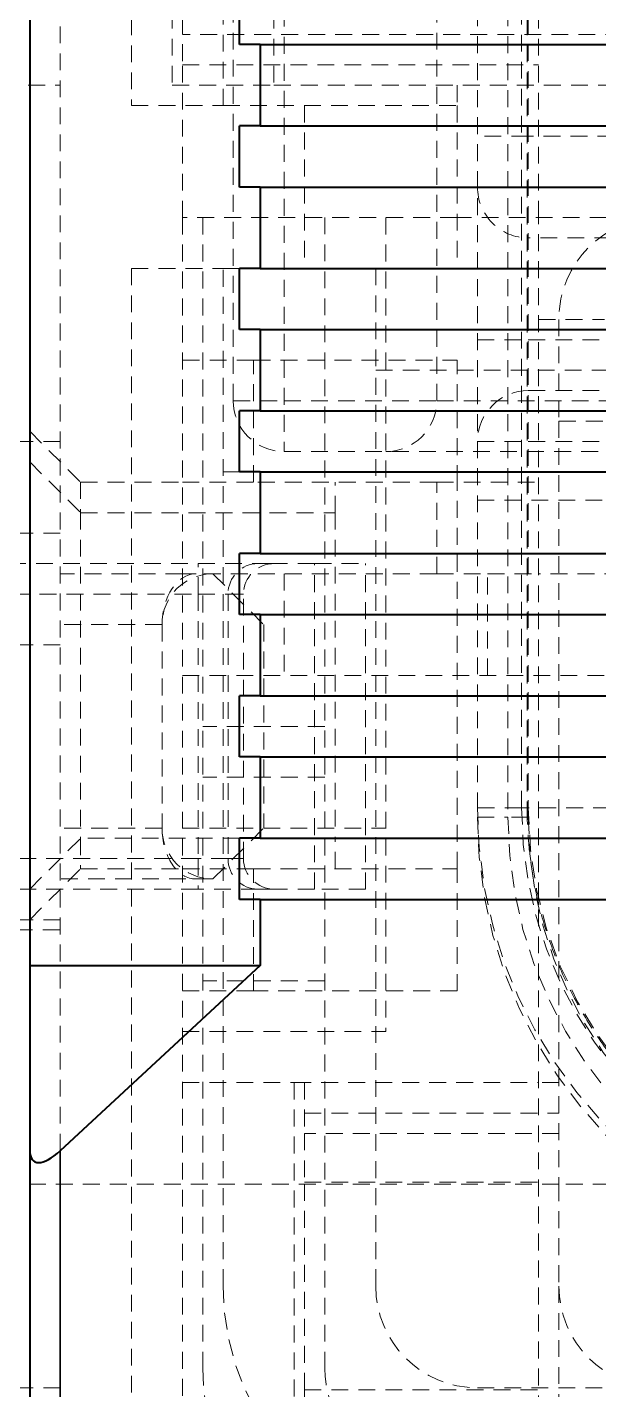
# Model space of a CAD drawing. Header units: inches. Extents: x 6934 to 18973, y 4254 to 7629.
# Drawn here: x 17088.75 to 17094.37, y 4846.93 to 4860.32 of the extents above; entities that cross this region are included whole.
import ezdxf

# ---------------------------------------------------------------- set-up
doc = ezdxf.new("R2010")
doc.units = ezdxf.units.IN
doc.header["$MEASUREMENT"] = 0
doc.linetypes.add('입력 정류부 ASSY$0$DASHED', pattern=[0.2067, 0.1654, -0.0413])
for name, color, linetype, lineweight, true_color in [('입력 정류부 ASSY$0$가려진 것(ISO)', 2, '입력 정류부 ASSY$0$DASHED', 18, 0xffff00), ('입력 정류부 ASSY$0$가려진 좁은 것(ISO)', 2, '입력 정류부 ASSY$0$DASHED', 18, 0xffff00), ('입력 정류부 ASSY$0$가시적인 것(ISO)', 3, 'Continuous', 40, 0x00ff00), ('입력 정류부 ASSY$0$가시적인 좁은 것(ISO)', 3, 'Continuous', 35, 0x00ff00)]:
    doc.layers.add(name, color=color, linetype=linetype, lineweight=lineweight, true_color=true_color)

# ---------------------------------------------------------------- blocks, each defined once
blk = doc.blocks.new('입력 정류부 ASSY')
at = {"layer": '입력 정류부 ASSY$0$가려진 것(ISO)'}
for p, q in [((435.004, 622.612), (435.004, 589.269)), ((439.104, 619.331), (439.104, 592.549)), ((435.704, 612.34), (435.704, 599.54)), ((436.604, 599.54), (436.604, 612.34)), ((436.104, 612.14), (436.104, 599.74)), ((436.704, 596.64), (436.704, 602.94)), ((437.204, 602.074), (437.204, 596.14)), ((438.704, 596.64), (438.704, 601.94)), ((436.204, 600.94), (436.204, 599.94)), ((439.704, 598.44), (439.704, 600.94)), ((452.204, 600.24), (436.204, 600.24)), ((436.204, 598.44), (436.204, 599.94)), ((431.504, 599.74), (435.004, 599.74)), ((436.104, 599.74), (437.104, 599.74)), ((437.104, 599.74), (440.904, 599.74)), ((438.904, 599.74), (438.904, 599.54)), ((435.704, 599.54), (436.604, 599.54)), ((436.604, 599.54), (438.904, 599.54)), ((437.404, 599.54), (437.404, 597.94)), ((438.904, 599.54), (438.904, 597.94)), ((436.204, 598.44), (436.204, 585.94)), ((438.904, 598.44), (436.204, 598.44)), ((436.404, 598.44), (436.404, 587.129)), ((437.604, 587.129), (437.604, 598.44)), ((438.204, 598.44), (438.204, 590.44)), ((440.904, 598.44), (438.904, 598.44)), ((439.704, 577.94), (439.704, 598.44)), ((443.604, 598.24), (439.604, 598.24)), ((435.704, 597.94), (435.704, 578.94)), ((435.704, 597.94), (436.604, 597.94)), ((436.604, 587.94), (436.604, 597.94)), ((436.604, 597.94), (436.767, 597.94)), ((438.104, 597.94), (438.104, 596.94)), ((439.904, 597.44), (439.904, 596.44)), ((436.904, 597.04), (436.204, 597.04)), ((436.904, 595.84), (436.904, 597.04)), ((436.904, 597.04), (438.904, 597.04)), ((438.104, 587.94), (438.104, 596.94)), ((438.104, 596.94), (450.304, 596.94)), ((438.904, 595.84), (438.904, 597.04)), ((439.604, 596.74), (443.104, 596.74)), ((439.904, 596.44), (440.354, 596.44)), ((439.904, 596.44), (439.904, 588.94)), ((434.704, 596.34), (435.204, 595.84)), ((435.004, 596.24), (431.504, 596.24)), ((437.204, 596.14), (454.904, 596.14)), ((434.704, 596.04), (435.204, 595.54)), ((436.604, 595.94), (436.767, 595.94)), ((435.204, 595.84), (436.204, 595.84)), ((435.204, 595.84), (435.204, 595.54)), ((436.204, 595.84), (436.904, 595.84)), ((438.704, 595.84), (436.904, 595.84)), ((437.704, 595.54), (437.704, 595.84)), ((438.704, 594.94), (438.704, 595.84)), ((438.704, 595.84), (439.704, 595.84)), ((438.904, 592.04), (438.904, 595.84)), ((439.104, 595.663), (443.104, 595.663)), ((435.204, 595.54), (435.204, 592.34)), ((435.204, 595.54), (437.704, 595.54)), ((437.704, 595.54), (437.704, 592.34)), ((435.004, 595.34), (434.004, 595.34)), ((433.704, 595.04), (436.358, 595.04)), ((436.204, 594.94), (435.004, 594.94)), ((438.704, 594.94), (436.204, 594.94)), ((436.358, 595.04), (436.947, 595.04)), ((436.504, 594.94), (437.004, 594.44)), ((436.947, 595.04), (437.11, 595.04)), ((437.504, 595.04), (437.11, 595.04)), ((437.504, 595.04), (438.004, 595.04)), ((437.504, 591.84), (437.504, 595.04)), ((438.004, 591.84), (438.004, 595.04)), ((438.704, 594.94), (439.204, 594.94)), ((439.204, 593.94), (439.204, 594.94)), ((439.204, 594.94), (439.704, 594.94)), ((443.704, 594.94), (439.704, 594.94)), ((436.804, 592.14), (436.804, 594.74)), ((436.004, 594.44), (436.004, 592.44)), ((437.004, 594.44), (437.004, 592.44)), ((435.004, 594.24), (434.004, 594.24)), ((436.204, 593.94), (442.204, 593.94)), ((437.604, 592.94), (436.404, 592.94)), ((436.204, 592.44), (438.204, 592.44)), ((436.504, 591.94), (437.004, 592.44)), ((434.704, 591.84), (435.204, 592.34)), ((435.204, 592.34), (435.204, 592.04)), ((436.767, 592.34), (435.204, 592.34)), ((437.704, 592.04), (437.704, 592.34)), ((434.704, 591.54), (435.204, 592.04)), ((435.204, 592.04), (436.204, 592.04)), ((436.904, 592.04), (436.204, 592.04)), ((436.904, 590.84), (436.904, 592.04)), ((436.904, 592.04), (438.904, 592.04)), ((438.904, 590.84), (438.904, 592.04)), ((436.358, 591.84), (433.704, 591.84)), ((436.504, 591.94), (435.004, 591.94)), ((436.947, 591.84), (436.358, 591.84)), ((437.11, 591.84), (436.947, 591.84)), ((437.504, 591.84), (437.11, 591.84)), ((438.004, 591.84), (437.504, 591.84)), ((433.504, 591.44), (435.004, 591.44)), ((435.004, 591.54), (434.004, 591.54)), ((436.204, 590.84), (436.904, 590.84)), ((438.904, 590.84), (436.904, 590.84)), ((436.204, 589.94), (437.304, 589.94)), ((437.304, 589.94), (437.304, 584.495)), ((437.304, 589.94), (439.704, 589.94)), ((437.404, 589.94), (437.404, 589.44)), ((439.904, 589.94), (439.704, 589.94)), ((437.404, 589.44), (437.404, 588.96)), ((439.904, 588.94), (434.704, 588.94)), ((437.404, 588.96), (439.704, 588.96)), ((437.404, 586.92), (437.404, 588.96)), ((440.404, 588.94), (439.904, 588.94)), ((439.904, 588.94), (439.904, 587.94)), ((439.904, 587.94), (439.904, 579.44)), ((435.004, 586.94), (433.504, 586.94)), ((437.404, 586.92), (439.704, 586.92)), ((437.404, 586.92), (437.404, 580.96)), ((439.104, 586.94), (449.304, 586.94))]:
    blk.add_line(p, q, dxfattribs=at)
for centre, radius, start, end in [((439.604, 598.74), 0.5, 179.9997, 270), ((440.904, 597.44), 1, 90, 180), ((439.604, 596.24), 0.5, 90, 179.9994), ((437.204, 596.64), 0.5, 180, 270), ((438.204, 596.64), 0.5, 270, 0), ((436.504, 594.44), 0.5, 90, 180), ((443.604, 592.64), 4.5, 180, 256.9481), ((443.604, 592.549), 4.5, 180, 258.463), ((436.504, 592.44), 0.5, 180, 270), ((439.104, 587.94), 2.5, 180, 270), ((439.104, 587.94), 1, 180, 270), ((440.904, 587.94), 1, 180, 270), ((438.604, 587.129), 2.2, 180, 249.1342), ((438.604, 587.129), 1, 180, 249.1342)]:
    blk.add_arc(centre, radius, start, end, dxfattribs=at)
for centre, major_axis, ratio, start_param, end_param in [((436.338, 594.44), (0, 0.5), 0.666667, 0, 1.570796), ((437.11, 594.74), (-0.306, 0), 0.980581, 4.712389, 6.283185), ((436.338, 592.44), (0, 0.5), 0.666667, 1.570796, 3.141593), ((437.11, 592.14), (-0.306, 0), 0.980581, 0, 1.570796)]:
    blk.add_ellipse(centre, major_axis=major_axis, ratio=ratio, start_param=start_param, end_param=end_param, dxfattribs=at)
at = {"layer": '입력 정류부 ASSY$0$가려진 좁은 것(ISO)'}
for p, q in [((439.404, 619.331), (439.404, 592.549)), ((439.604, 592.549), (439.604, 619.331)), ((439.538, 592.64), (439.538, 619.24)), ((439.592, 619.24), (439.592, 592.64)), ((437.104, 612.14), (437.104, 599.74)), ((436.204, 599.94), (439.704, 599.94)), ((439.604, 599.24), (439.104, 599.24)), ((443.104, 599.24), (439.604, 599.24)), ((439.704, 597.44), (440.354, 597.44)), ((439.104, 597.24), (439.604, 597.24)), ((439.604, 597.24), (443.104, 597.24)), ((436.704, 596.64), (437.204, 596.64)), ((437.204, 596.64), (438.704, 596.64)), ((438.704, 596.64), (450.954, 596.64)), ((439.104, 596.24), (439.604, 596.24)), ((439.604, 596.24), (449.604, 596.24)), ((436.358, 594.74), (436.358, 595.04)), ((437.204, 594.94), (437.204, 593.94)), ((434.004, 594.74), (436.358, 594.74)), ((436.358, 594.74), (436.358, 592.14)), ((436.358, 594.74), (436.653, 594.74)), ((436.653, 594.74), (436.804, 594.74)), ((436.653, 594.74), (436.653, 592.14)), ((436.004, 594.44), (435.004, 594.44)), ((437.604, 593.44), (436.404, 593.44)), ((439.538, 592.64), (439.104, 592.64)), ((441.204, 592.64), (439.538, 592.64)), ((439.104, 592.549), (439.404, 592.549)), ((439.604, 592.549), (439.404, 592.549)), ((436.004, 592.44), (435.004, 592.44)), ((436.358, 592.14), (433.704, 592.14)), ((436.358, 592.14), (436.358, 591.84)), ((436.653, 592.14), (436.358, 592.14)), ((436.804, 592.14), (436.653, 592.14)), ((437.604, 590.94), (436.404, 590.94)), ((436.204, 590.44), (438.204, 590.44)), ((437.404, 589.64), (439.904, 589.64)), ((439.904, 589.44), (437.404, 589.44))]:
    blk.add_line(p, q, dxfattribs=at)
for centre, radius, end in [((443.604, 592.64), 4.066, 258.6577), ((443.604, 592.64), 4, 270), ((443.604, 592.549), 4.2, 259.674), ((443.604, 592.549), 4, 260.5585)]:
    blk.add_arc(centre, radius, 180, end, dxfattribs=at)
for centre, major_axis, start_param, end_param in [((436.947, 594.74), (0, 0.3), 0.000056, 1.570796), ((436.947, 592.14), (0, -0.3), 4.712389, 6.283128)]:
    blk.add_ellipse(centre, major_axis=major_axis, ratio=0.980581, start_param=start_param, end_param=end_param, dxfattribs=at)
blk.add_open_spline([(439.592, 592.64), (439.592, 592.56), (439.597, 592.381), (439.631, 592.047), (439.706, 591.664), (439.833, 591.248), (440.021, 590.818), (440.271, 590.391), (440.585, 589.987), (440.825, 589.744), (440.956, 589.63)], degree=3, knots=[0, 0, 0, 0, 0.125, 0.25, 0.375, 0.5, 0.625, 0.75, 0.875, 1, 1, 1, 1], dxfattribs=at)
at = {"layer": '입력 정류부 ASSY$0$가시적인 것(ISO)'}
for p, q in [((434.704, 620.79), (434.704, 591.09)), ((436.767, 600.14), (436.767, 600.74)), ((436.967, 600.14), (436.767, 600.14)), ((436.967, 600.14), (451.304, 600.14)), ((436.967, 600.14), (436.967, 599.34)), ((436.767, 598.74), (436.767, 599.34)), ((436.967, 599.34), (436.767, 599.34)), ((436.967, 599.34), (451.304, 599.34)), ((436.967, 598.74), (436.767, 598.74)), ((436.967, 598.74), (451.304, 598.74)), ((436.967, 598.74), (436.967, 597.94)), ((436.767, 597.34), (436.767, 597.94)), ((436.967, 597.94), (436.767, 597.94)), ((436.967, 597.94), (451.304, 597.94)), ((436.967, 597.34), (436.767, 597.34)), ((436.967, 597.34), (451.304, 597.34)), ((436.967, 597.34), (436.967, 596.54)), ((436.767, 595.94), (436.767, 596.54)), ((436.967, 596.54), (436.767, 596.54)), ((436.967, 596.54), (451.304, 596.54)), ((436.967, 595.94), (436.767, 595.94)), ((436.967, 595.94), (451.304, 595.94)), ((436.967, 595.94), (436.967, 595.14)), ((436.767, 594.54), (436.767, 595.14)), ((436.967, 595.14), (436.767, 595.14)), ((436.967, 595.14), (451.304, 595.14)), ((436.967, 594.54), (436.767, 594.54)), ((436.967, 594.54), (451.304, 594.54)), ((436.967, 594.54), (436.967, 593.74)), ((436.767, 593.14), (436.767, 593.74)), ((436.967, 593.74), (436.767, 593.74)), ((436.967, 593.74), (451.304, 593.74)), ((436.967, 593.14), (436.767, 593.14)), ((436.967, 593.14), (451.304, 593.14)), ((436.967, 593.14), (436.967, 592.34)), ((436.767, 591.74), (436.767, 592.34)), ((436.967, 592.34), (436.767, 592.34)), ((436.967, 592.34), (451.304, 592.34)), ((436.967, 591.74), (436.767, 591.74)), ((436.967, 591.74), (451.304, 591.74)), ((436.967, 591.74), (436.967, 591.09)), ((434.704, 591.09), (436.967, 591.09)), ((434.704, 591.09), (434.704, 589.269)), ((436.967, 591.09), (435.004, 589.269)), ((434.704, 589.269), (434.704, 578.64))]:
    blk.add_line(p, q, dxfattribs=at)
blk.add_ellipse((435.004, 589.547), major_axis=(-0.26, -0.38), ratio=0.39371, start_param=5.760766, end_param=7.331562, dxfattribs=at)
at = {"layer": '입력 정류부 ASSY$0$가시적인 좁은 것(ISO)'}
blk.add_line((435.004, 589.269), (435.004, 578.94), dxfattribs=at)

msp = doc.modelspace()

# ---------------------------------------------------------------- block references
msp.add_blockref('입력 정류부 ASSY', (16654.075, 4260.012))

doc.saveas('drawing.dxf')
